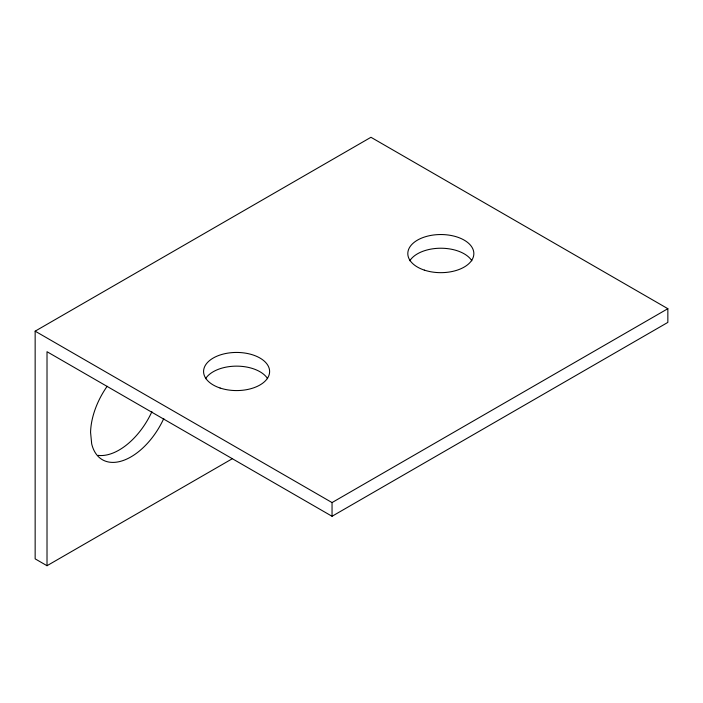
<?xml version="1.0" encoding="UTF-8"?>
<svg xmlns="http://www.w3.org/2000/svg" width="703" height="703" viewBox="0 0 703 703"><rect width="100%" height="100%" fill="white"/><g stroke="black" fill="none" stroke-linecap="round" stroke-linejoin="round"><path stroke-width="1.05" d="M35.15 331.166L370.956 137.287L667.85 308.696L667.85 322.396L332.044 516.274L47.013 351.711L47.013 565.713L35.15 558.859L35.15 331.166L332.044 502.575L667.85 308.696M47.013 565.713L231.99 458.91M332.044 502.575L332.044 516.274M163.781 418.505A57.136 32.988 -60 0 1 123.218 460.5A57.136 32.988 -60 0 1 91.689 443.874L90.573 432.407A57.136 32.988 -60 0 1 107.164 386.281M205.566 378.689A33.023 19.069 0 0 1 236.595 366.14A33.023 19.069 0 0 1 267.632 378.689M409.796 260.778A33.023 19.069 0 0 1 440.825 248.229A33.023 19.069 0 0 1 471.862 260.778M151.918 411.659A57.136 32.988 -60 0 1 98.042 455.368M220.083 388.021A33.023 19.069 0 0 0 269.618 371.509A33.023 19.069 0 0 0 220.083 354.997A33.023 19.069 0 0 0 220.083 388.021M424.313 270.11A33.023 19.069 0 0 0 473.848 253.598A33.023 19.069 0 0 0 424.313 237.087A33.023 19.069 0 0 0 424.313 270.11"/></g></svg>
